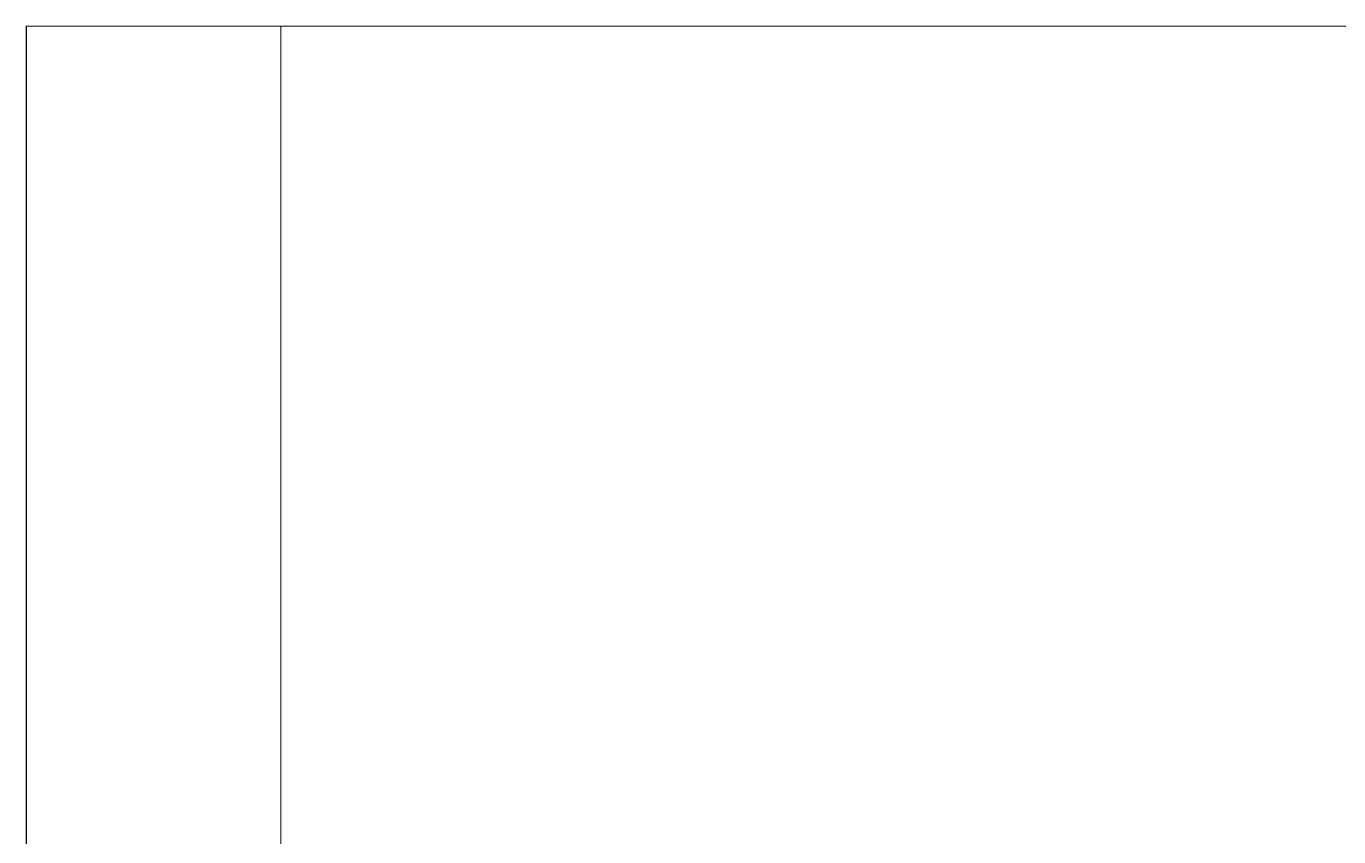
# Model space of a CAD drawing. Header units: centimetres. Extents: x -10.82 to -10.18, y -15.01 to -14.562.
# Drawn here: x -10.8 to -10.6453, y -14.7855 to -14.69 of the extents above; entities that cross this region are included whole.
import ezdxf

# ---------------------------------------------------------------- set-up
doc = ezdxf.new("R2010")
doc.units = ezdxf.units.CM
doc.header["$MEASUREMENT"] = 0
doc.layers.add('Layer 1', color=7, linetype='Continuous')

msp = doc.modelspace()

# ---------------------------------------------------------------- linework, layer by layer
at = {"layer": 'Layer 1', "color": 250, "lineweight": 9}
msp.add_open_spline([(-10.8, -14.68999), (-10.8, -14.68999), (-10.77001, -14.68999), (-10.77001, -14.68999), (-10.77001, -14.68999), (-10.77001, -14.68999), (-10.77001, -15.00999), (-10.77001, -15.00999), (-10.77001, -15.00999), (-10.77001, -15.00999), (-10.8, -15.00999), (-10.8, -15.00999), (-10.8, -15.00999), (-10.8, -15.00999), (-10.8, -14.68999), (-10.8, -14.68999)], degree=3, knots=[0, 0, 0, 0, 0.25, 0.25, 0.25, 0.25, 0.5, 0.5, 0.5, 0.5, 0.75, 0.75, 0.75, 0.75, 1, 1, 1, 1], dxfattribs=at)
at = {"layer": 'Layer 1', "color": 7, "lineweight": 9}
msp.add_open_spline([(-10.79999, -14.68999), (-10.79999, -14.68999), (-10.20001, -14.68999), (-10.20001, -14.68999), (-10.20001, -14.68999), (-10.20001, -14.68999), (-10.20001, -15.00999), (-10.20001, -15.00999), (-10.20001, -15.00999), (-10.20001, -15.00999), (-10.79999, -15.00999), (-10.79999, -15.00999), (-10.79999, -15.00999), (-10.79999, -15.00999), (-10.79999, -14.68999), (-10.79999, -14.68999)], degree=3, knots=[0, 0, 0, 0, 0.25, 0.25, 0.25, 0.25, 0.5, 0.5, 0.5, 0.5, 0.75, 0.75, 0.75, 0.75, 1, 1, 1, 1], dxfattribs=at)

doc.saveas('drawing.dxf')
